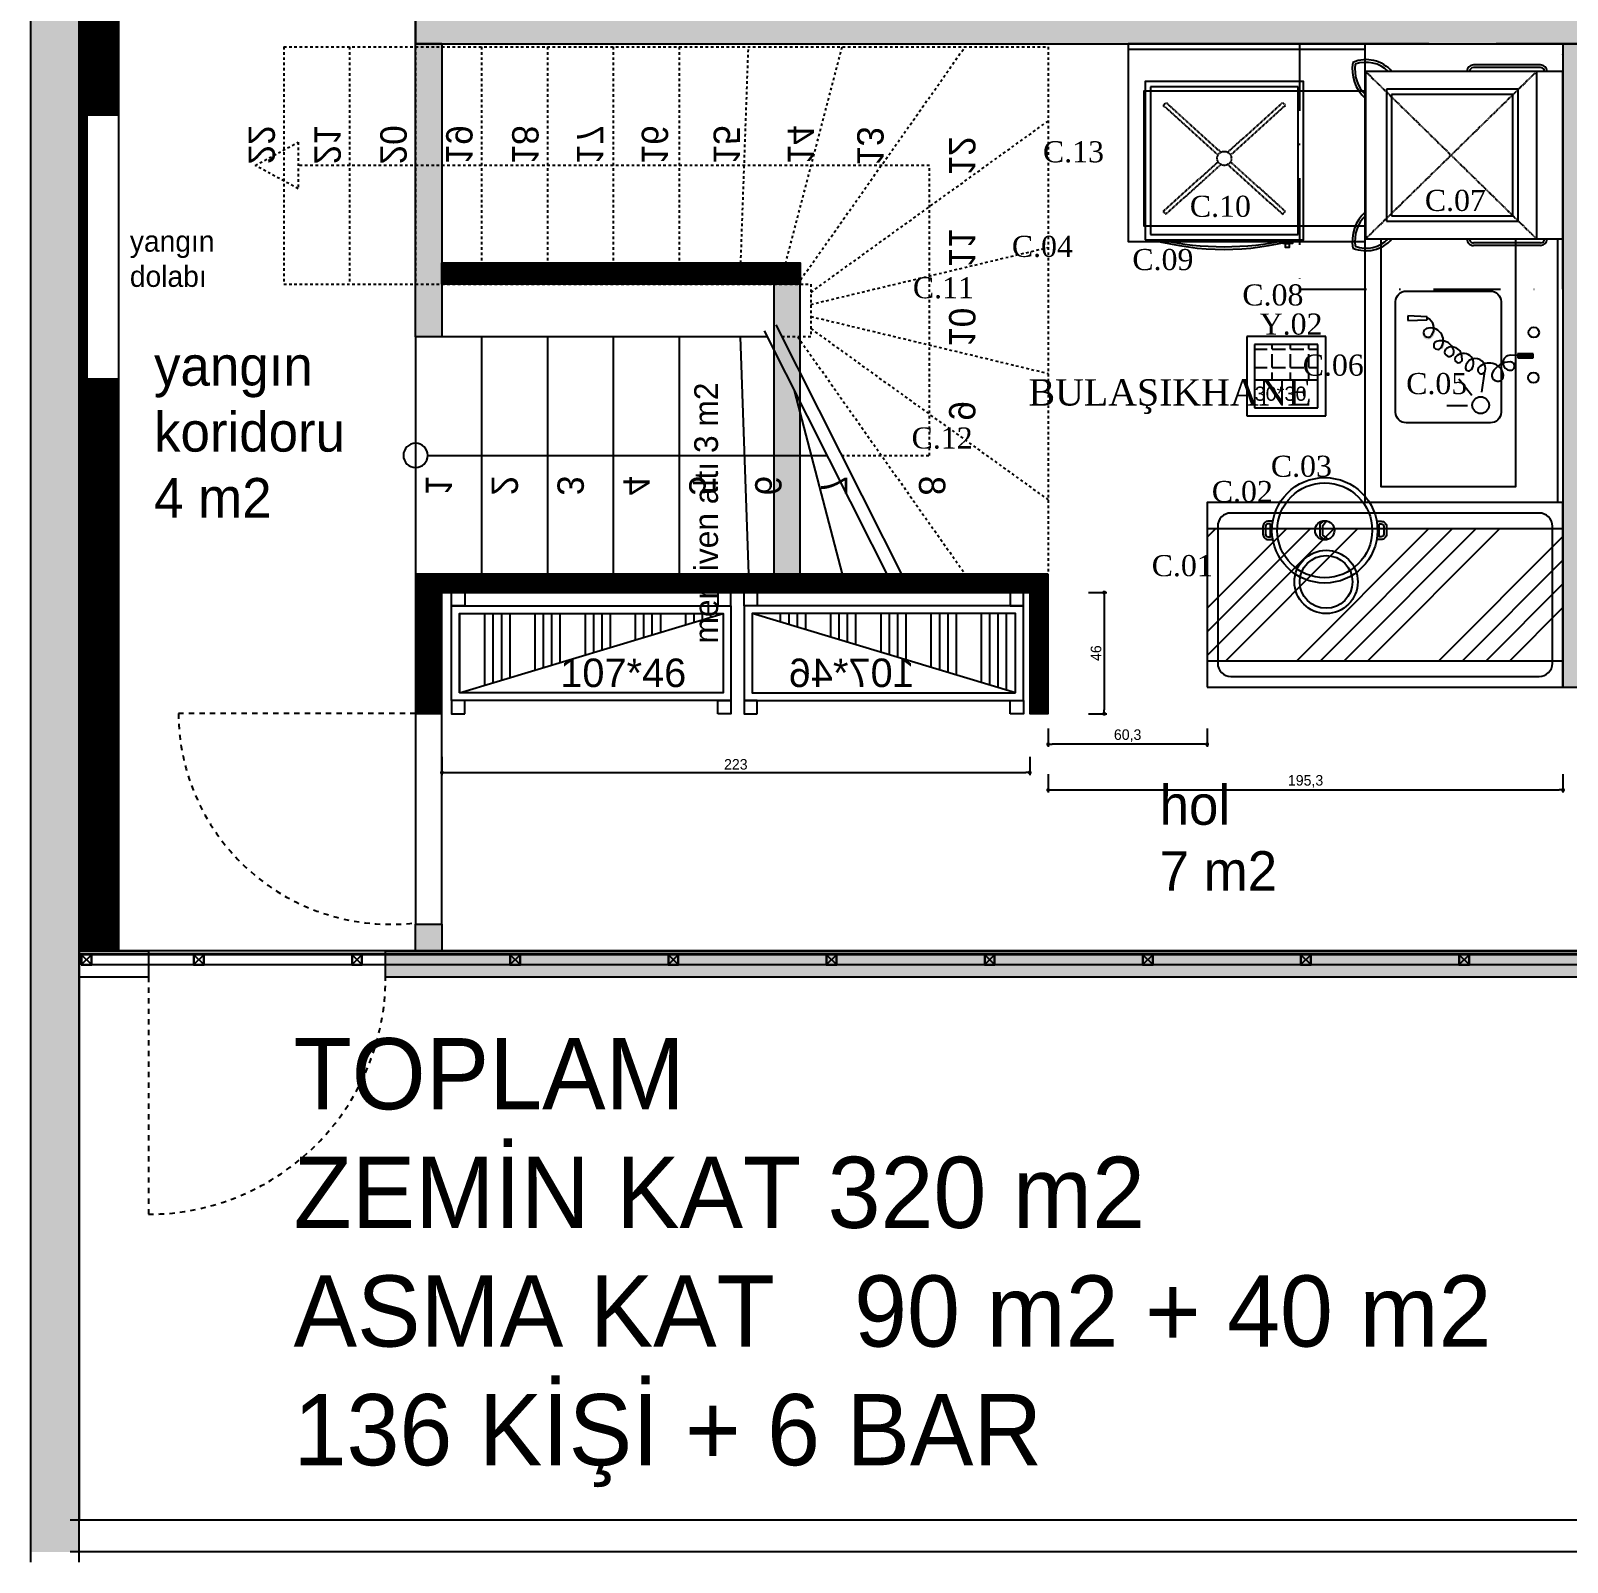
# Model space of a CAD drawing. Header units: inches. Extents: x 19839 to 37459, y -6108 to 838.
# Drawn here: x 34600 to 35183, y -2611 to -2030 of the extents above; entities that cross this region are included whole.
import ezdxf

# ---------------------------------------------------------------- set-up
doc = ezdxf.new("R2010")
doc.units = ezdxf.units.IN
doc.header["$MEASUREMENT"] = 0
for name, pattern in [('DASHDOTX2', [50.8, 25.4, -12.7, 0, -12.7]), ('DASHED', [0.75, 0.5, -0.25]), ('JIS_02_1.0', [2, 1, -1])]:
    doc.linetypes.add(name, pattern=pattern)
doc.layers.get('Defpoints').update_dxf_attribs({"lineweight": 5})
for name, color, linetype in [('0-lns-htc', 1, 'Continuous'), ('000-PLAN', 252, 'Continuous'), ('01_Existing Wall Hatch', 251, 'Continuous'), ('ABOVE-ATA', 235, 'JIS_02_1.0'), ('AVM100_02_DUVAR-ALCIPAN0075', 24, 'Continuous'), ('AVM100_02_KAPEN-CAM-GORUNUS', 253, 'Continuous'), ('AVM100_02YAP_DUVAR_MASIF19CM', 3, 'Continuous'), ('COLOUR 2-ATA', 9, 'JIS_02_1.0'), ('DOOR-ATA', 43, 'Continuous'), ('GYPSUM-ATA', 11, 'Continuous'), ('Kıtc-002 Çizgi', 7, 'Continuous'), ('Kıtc-028 Yer Izgarası', 252, 'Continuous'), ('Kıtc-041 İstif Rafı', 7, 'Continuous'), ('TXT-ATA', 7, 'Continuous')]:
    doc.layers.add(name, color=color, linetype=linetype)
doc.layers.add('STAIR-ATA', color=7, linetype='Continuous', true_color=0xa4957d)
doc.styles.add('ATA', font='GOTHIC.TTF')
doc.styles.get("Standard").update_dxf_attribs({"font": 'arial.ttf'})
doc.dimstyles.new('ATA 1_20', dxfattribs={"dimtxt": 4, "dimasz": 1.5, "dimexe": 1, "dimexo": 4, "dimgap": 1, "dimtad": 1, "dimdec": 1, "dimzin": 9, "dimtxsty": 'ATA', "dimblk": 'DOT', "dimcen": 2, "dimclrd": 256, "dimclre": 256, "dimclrt": 256, "dimadec": 1, "dimazin": 2, "dimtfac": 1, "dimtdec": 1, "dimtix": 1, "dimtmove": 2, "dimatfit": 3, "dimldrblk": 'ARCHTICK', "dimfxl": 6, "dimfxlon": 1, "dimarcsym": 0})

# ---------------------------------------------------------------- blocks, each defined once
blk = doc.blocks.new('zemin 2')
at = {"layer": '01_Existing Wall Hatch'}
blk.add_hatch(color=0, dxfattribs=at).paths.add_polyline_path([(20464.21, 2923.69), (20445.89, 2923.69), (20445.89, 3957.69), (20464.21, 3957.69)])
at = {"layer": '0-lns-htc', "color": 0}
blk.add_line((20464.21, 3225.75), (20464.21, 2935.75), dxfattribs=at)
at = {"layer": 'AVM100_02_DUVAR-ALCIPAN0075', "color": 0}
for p, q in [((20445.89, 2919.75), (20445.89, 3957.75)), ((20464.21, 2919.75), (20464.21, 3957.75))]:
    blk.add_line(p, q, dxfattribs=at)
at = {"layer": 'AVM100_02_KAPEN-CAM-GORUNUS', "color": 0}
for p, q in [((21384.21, 2935.75), (20460.89, 2935.75)), ((21825.21, 2923.75), (20460.89, 2923.75))]:
    blk.add_line(p, q, dxfattribs=at)
at = {"layer": 'AVM100_02YAP_DUVAR_MASIF19CM', "color": 0}
blk.add_lwpolyline([(21077.89, 3933.69), (21109.71, 3933.69), (21109.71, 3851.75), (21027.21, 3851.75), (21027.21, 3505.75), (20696.89, 3505.75), (20619.89, 3505.75), (20585.21, 3505.75), (20585.21, 3524.75), (20487.21, 3524.75), (20487.21, 3505.75), (20464.21, 3505.75), (20464.21, 3225.75)], dxfattribs=at)
at = {"layer": 'GYPSUM-ATA', "color": 0}
for p, q in [((20465.13, 3150.23), (20468.89, 3146.47)), ((20465.13, 3146.47), (20468.89, 3150.23)), ((20469.01, 3150.35), (21047.69, 3150.35)), ((20507.81, 3150.23), (20511.57, 3146.47)), ((20507.81, 3146.47), (20511.57, 3150.23)), ((20567.81, 3150.23), (20571.57, 3146.47)), ((20567.81, 3146.47), (20571.57, 3150.23)), ((20627.81, 3150.23), (20631.57, 3146.47)), ((20627.81, 3146.47), (20631.57, 3150.23)), ((20687.81, 3150.23), (20691.57, 3146.47)), ((20687.81, 3146.47), (20691.57, 3150.23)), ((20747.81, 3150.23), (20751.57, 3146.47)), ((20747.81, 3146.47), (20751.57, 3150.23)), ((20807.81, 3150.23), (20811.57, 3146.47)), ((20807.81, 3146.47), (20811.57, 3150.23)), ((20867.81, 3150.23), (20871.57, 3146.47)), ((20867.81, 3146.47), (20871.57, 3150.23)), ((20927.81, 3150.23), (20931.57, 3146.47)), ((20927.81, 3146.47), (20931.57, 3150.23)), ((20987.81, 3150.23), (20991.57, 3146.47)), ((20987.81, 3146.47), (20991.57, 3150.23)), ((21047.69, 3146.35), (20465.01, 3146.35))]:
    blk.add_line(p, q, dxfattribs=at)
for points in [[(21052.89, 2952.75), (21052.89, 3151.75), (20464.21, 3151.75)], [(21051.69, 2953.17), (21051.69, 3150.55), (20464.21, 3150.55)]]:
    blk.add_lwpolyline(points, dxfattribs=at)
for points in [[(20465.01, 3146.35), (20469.01, 3146.35), (20469.01, 3150.35), (20465.01, 3150.35)], [(20465.13, 3146.47), (20468.89, 3146.47), (20468.89, 3150.23), (20465.13, 3150.23)], [(20507.69, 3146.35), (20511.69, 3146.35), (20511.69, 3150.35), (20507.69, 3150.35)], [(20507.81, 3146.47), (20511.57, 3146.47), (20511.57, 3150.23), (20507.81, 3150.23)], [(20567.69, 3146.35), (20571.69, 3146.35), (20571.69, 3150.35), (20567.69, 3150.35)], [(20567.81, 3146.47), (20571.57, 3146.47), (20571.57, 3150.23), (20567.81, 3150.23)], [(20627.69, 3146.35), (20631.69, 3146.35), (20631.69, 3150.35), (20627.69, 3150.35)], [(20627.81, 3146.47), (20631.57, 3146.47), (20631.57, 3150.23), (20627.81, 3150.23)], [(20687.69, 3146.35), (20691.69, 3146.35), (20691.69, 3150.35), (20687.69, 3150.35)], [(20687.81, 3146.47), (20691.57, 3146.47), (20691.57, 3150.23), (20687.81, 3150.23)], [(20747.69, 3146.35), (20751.69, 3146.35), (20751.69, 3150.35), (20747.69, 3150.35)], [(20747.81, 3146.47), (20751.57, 3146.47), (20751.57, 3150.23), (20747.81, 3150.23)], [(20807.69, 3146.35), (20811.69, 3146.35), (20811.69, 3150.35), (20807.69, 3150.35)], [(20807.81, 3146.47), (20811.57, 3146.47), (20811.57, 3150.23), (20807.81, 3150.23)], [(20867.69, 3146.35), (20871.69, 3146.35), (20871.69, 3150.35), (20867.69, 3150.35)], [(20867.81, 3146.47), (20871.57, 3146.47), (20871.57, 3150.23), (20867.81, 3150.23)], [(20927.69, 3146.35), (20931.69, 3146.35), (20931.69, 3150.35), (20927.69, 3150.35)], [(20927.81, 3146.47), (20931.57, 3146.47), (20931.57, 3150.23), (20927.81, 3150.23)], [(20987.69, 3146.35), (20991.69, 3146.35), (20991.69, 3150.35), (20987.69, 3150.35)], [(20987.81, 3146.47), (20991.57, 3146.47), (20991.57, 3150.23), (20987.81, 3150.23)]]:
    blk.add_lwpolyline(points, close=True, dxfattribs=at)
blk = doc.blocks.new('A$C75364767')
at = {"layer": 'Kıtc-002 Çizgi'}
for p, q in [((1.99, 71.45), (1.99, 46)), ((2.99, 71.45), (2.99, 46)), ((4.49, 69.95), (67.99, 69.95)), ((69.49, 71.45), (69.49, 46)), ((70.49, 71.45), (70.49, 46))]:
    blk.add_line(p, q, dxfattribs=at)
at = {"layer": 'Kıtc-002 Çizgi', "linetype": 'DASHED', "ltscale": 0.5}
for p, q in [((4.49, 69.95), (67.99, 5.05)), ((4.49, 5.05), (67.99, 69.95))]:
    blk.add_line(p, q, dxfattribs=at)
at = {"layer": 'Kıtc-002 Çizgi'}
blk.add_lwpolyline([(4.49, 5.05), (67.99, 5.05), (67.99, 79.95), (4.49, 79.95)], close=True, dxfattribs=at)
at = {"layer": 'Kıtc-002 Çizgi', "linetype": 'DASHED', "ltscale": 0.5}
for points in [[(11.24, 12.95), (61.24, 12.95), (61.24, 62.95), (11.24, 62.95)], [(13.24, 14.95), (59.24, 14.95), (59.24, 60.95), (13.24, 60.95)]]:
    blk.add_lwpolyline(points, close=True, dxfattribs=at)
at = {"layer": 'Kıtc-002 Çizgi'}
for centre, radius, start, end in [((4.49, 71.45), 2.5, 90, 180), ((4.49, 71.45), 1.5, 90, 180), ((67.99, 71.45), 2.5, 0, 90), ((67.99, 71.45), 1.5, 0, 90), ((4.49, 46), 2.5, 180, 270), ((4.49, 46), 1.5, 180, 270), ((67.99, 46), 1.5, 270, 0), ((67.99, 46), 2.5, 270, 0), ((12.84, 5.28), 12.84, 130.52266, 203.01501), ((12.84, 5.28), 11.84, 134.79965, 200.41437), ((59.65, 5.28), 12.84, 336.98499, 49.47734), ((59.65, 5.28), 11.84, 339.58563, 45.20035), ((3.75, 14.42), 14.42, 259.06895, 319.51273), ((3.75, 14.42), 13.42, 261.37403, 315.76), ((68.74, 14.42), 14.42, 220.48727, 280.93105), ((68.74, 14.42), 13.42, 224.24, 278.62597)]:
    blk.add_arc(centre, radius, start, end, dxfattribs=at)
blk = doc.blocks.new('A$C7C0716BB')
at = {"layer": 'Kıtc-002 Çizgi'}
for radius in [12, 10]:
    blk.add_circle((12, 12), radius, dxfattribs=at)
blk = doc.blocks.new('A$C53E03B34')
at = {"layer": 'Kıtc-002 Çizgi'}
for points in [[(3.74, 16.55), (2, 16.55, -0.414214), (0, 18.55), (0, 21.45, -0.414214), (2, 23.45), (3.74, 23.45)], [(43.14, 16.55), (44.87, 16.55, 0.414214), (46.87, 18.55), (46.87, 21.45, 0.414214), (44.87, 23.45), (43.14, 23.45)]]:
    blk.add_lwpolyline(points, format="xyb", dxfattribs=at)
for points in [[(22.08, 23.4), (24.16, 21.79), (24.16, 18.12), (22.75, 16.4)], [(23.49, 23.65), (25.16, 22.26), (25.16, 17.69), (23.76, 16.35)]]:
    blk.add_lwpolyline(points, dxfattribs=at)
for points in [[(2.83, 17.55), (2, 17.55, -0.414214), (1, 18.55), (1, 21.45, -0.414214), (2, 22.45), (2.83, 22.45)], [(44.05, 17.55), (44.87, 17.55, 0.414214), (45.87, 18.55), (45.87, 21.45, 0.414214), (44.87, 22.45), (44.05, 22.45)]]:
    blk.add_lwpolyline(points, format="xyb", close=True, dxfattribs=at)
for radius in [20, 18, 3.66]:
    blk.add_circle((23.44, 20), radius, dxfattribs=at)
blk = doc.blocks.new('A$C53711459')
at = {"layer": 'Kıtc-002 Çizgi'}
h = blk.add_hatch(dxfattribs=at)
h.set_pattern_fill('ANSI34', color=256, scale=2, style=0)
h.set_pattern_definition([(45, (-3529.71, -2084.116), (-26.94077, 26.94077), []), (45, (-3520.73, -2084.116), (-26.94077, 26.94077), []), (45, (-3511.75, -2084.116), (-26.94077, 26.94077), []), (45, (-3502.768, -2084.116), (-26.94077, 26.94077), [])])
h.paths.add_polyline_path([(46.91, 60), (46.91, 10), (181.91, 10), (181.91, 60)])
for points in [[(46.91, 0), (181.91, 0), (181.91, 70), (46.91, 70)], [(46.91, 10), (181.91, 10), (181.91, 60), (46.91, 60)]]:
    blk.add_lwpolyline(points, close=True, dxfattribs=at)
blk.add_lwpolyline([(55.91, 4), (172.91, 4, 0.414214), (177.91, 9), (177.91, 61, 0.414214), (172.91, 66), (55.91, 66, 0.414214), (50.91, 61), (50.91, 9, 0.414214)], format="xyb", close=True, dxfattribs=at)
for name, p, rotation in [('A$C53E03B34', (114.95, 79.45), 180), ('A$C7C0716BB', (104.05, 27.89), 90)]:
    blk.add_blockref(name, p, dxfattribs=dict(at, rotation=rotation))
at = {"layer": 'Kıtc-002 Çizgi', "char_height": 8, "attachment_point": 1}
for s, width, insert in [('{\\fTimes New Roman|b0|i0|c0|p18;C.\\fTimes New Roman|b0|i0|c162|p18;03}', 30.4578, (71.08, 87.77)), ('{\\fTimes New Roman|b0|i0|c162|p18;C.02}', 13.7823, (48.67, 78.18)), ('{\\fTimes New Roman|b0|i0|c162|p18;C.01}', 13.7823, (25.88, 50.06))]:
    blk.add_mtext_dynamic_manual_height_columns(s, width=width, gutter_width=12.5, heights=[0], dxfattribs=dict(at, insert=insert))
blk = doc.blocks.new('A$C7BE05278')
at = {"layer": 'Kıtc-002 Çizgi'}
h = blk.add_hatch(color=256, dxfattribs=at)
h.paths.add_polyline_path([(4.65, 9.9, -0.025454), (4.81, 10.42, 0.278063), (0.77, 7.52), (1.23, 7.32, -0.265675)])
h.paths.add_polyline_path([(5.35, 10.43, 0.028094), (4.81, 10.42, 0.025454), (4.65, 9.9, -0.030609), (5.18, 9.93, -0.027259)])
h.paths.add_polyline_path([(5.35, 10.43, 0.027259), (5.18, 9.93, -0.171751), (7.9, 8.98), (7.9, 8.98), (7.9, 8.98, -1.347305), (5.22, 7.15, -0.147228), (5.18, 9.93, 0.030609), (4.65, 9.9, 0.138731), (4.75, 7, 1.347306), (8.21, 9.37, 0.162476)])
h.paths.add_polyline_path([(12.46, 12.66), (12.73, 13.08, 0.483116), (4.81, 10.42, -0.028094), (5.35, 10.43, -0.470681)])
for p, q in [((14.4, 47.58), (14.34, 41.67)), ((14.4, 47.58), (14.34, 41.67)), ((15.96, 47.57), (14.4, 47.58)), ((15.96, 47.57), (14.4, 47.58)), ((15.05, 47.56), (14.97, 38.92)), ((15.9, 41.65), (15.96, 47.57)), ((15.9, 41.65), (15.96, 47.57)), ((14.34, 41.67), (15.9, 41.65)), ((14.34, 41.67), (15.9, 41.65)), ((0.47, 7.33), (0, 0.02)), ((0.47, 7.33), (0, 0.02)), ((1.54, 7.31), (0.47, 7.33)), ((1.54, 7.31), (0.47, 7.33)), ((1.86, 0), (1.54, 7.31)), ((1.86, 0), (1.54, 7.31)), ((0, 0.02), (1.86, 0))]:
    blk.add_line(p, q, dxfattribs=at)
for centre in [(6.31, 47.78), (23.47, 47.61)]:
    blk.add_circle(centre, 1.99, dxfattribs=at)
for centre, radius, start, end in [((17.83, 38.9), 2.86, 179.43001, 359.43001), ((19.09, 38.88), 1.6, 359.43001, 179.43001), ((25.13, 38.82), 7.64, 179.43001, 242.03458), ((23.49, 30.88), 5.53, 105.76632, 225.7833), ((22.59, 34.05), 2.23, 242.03458, 105.76632), ((20, 25.62), 3.8, 74.94983, 261.67628), ((20.62, 27.93), 1.41, 225.7833, 74.94983), ((18.07, 21.08), 3.83, 52.40892, 229.11119), ((19.64, 23.11), 1.26, 261.67628, 52.40892), ((15.59, 16.68), 3.77, 86.01564, 220.67721), ((16.45, 19.21), 1.37, 229.11119, 116.32433), ((9.42, 8.58), 4.83, 57.01034, 197.57947), ((14.42, 12.56), 4.98, 103.11986, 200.77428), ((11.21, 11.34), 1.54, 200.77428, 57.01034), ((13.69, 15.69), 1.76, 236.80878, 103.11986), ((4.79, 5.59), 4.31, 51.245, 156.7533), ((6.43, 7.63), 1.7, 197.57947, 51.245)]:
    blk.add_arc(centre, radius, start, end, dxfattribs=at)
blk.add_solid([(15.9, 41.65), (14.34, 41.67), (15.96, 47.57), (14.4, 47.58)], dxfattribs=at)
blk = doc.blocks.new('A$C5B680BFE')
at = {"layer": 'Kıtc-002 Çizgi'}
for p, q in [((36.74, 36.21), (36.74, 44.1)), ((40.65, 34.55), (46.75, 39.56)), ((41.88, 30.74), (49.69, 29.63))]:
    blk.add_line(p, q, dxfattribs=at)
at = {"layer": 'Kıtc-002 Çizgi', "elevation": 0}
for points in [[(100, 0), (0, 0), (0, 75), (100, 75)], [(100, 18), (6, 18), (6, 69), (100, 69)], [(100, 0), (0, 0), (0, 2), (100, 2)]]:
    blk.add_lwpolyline(points, close=True, dxfattribs=at)
blk.add_lwpolyline([(34.22, 63.5), (76.22, 63.5, -0.414214), (80.22, 59.5), (80.22, 27.5, -0.414214), (76.22, 23.5), (34.22, 23.5, -0.414214), (30.22, 27.5), (30.22, 59.5, -0.414214)], format="xyb", close=True, dxfattribs=at)
at = {"layer": 'Kıtc-002 Çizgi'}
blk.add_circle((36.94, 31.24), 3.19, dxfattribs=at)
at = {"layer": 'Kıtc-002 Çizgi', "rotation": 180}
blk.add_blockref('A$C7BE05278', (70.85, 58.84), dxfattribs=at)
blk = doc.blocks.new('A$C723D60DA')
at = {"layer": 'Kıtc-002 Çizgi'}
for points in [[(0, 3.66), (60, 3.66), (60, 63.66), (0, 63.66)], [(53.17, 2.2), (54.63, 2.2), (54.63, 0.75), (53.17, 0.75)]]:
    blk.add_lwpolyline(points, close=True, dxfattribs=at)
at = {"layer": 'Kıtc-002 Çizgi', "linetype": 'DASHED', "ltscale": 0.5}
blk.add_lwpolyline([(2, 5.66), (58, 5.66), (58, 61.66), (2, 61.66)], close=True, dxfattribs=at)
for points in [[(6.84, 54.65), (7.88, 55.69)], [(6.84, 54.65), (27.66, 35.82)], [(7.88, 55.69), (28.7, 36.87)], [(31.37, 36.94), (52.12, 55.69)], [(32.41, 35.9), (53.16, 54.65)], [(52.12, 55.69), (53.16, 54.65)], [(27.59, 33.16), (6.84, 14.41)], [(28.63, 32.11), (7.88, 13.37)], [(31.3, 32.19), (52.12, 13.37)], [(32.34, 33.23), (53.16, 14.41)], [(7.88, 13.37), (6.84, 14.41)], [(52.12, 13.37), (53.16, 14.41)]]:
    blk.add_lwpolyline(points, dxfattribs=at)
at = {"layer": 'Kıtc-002 Çizgi'}
for points in [[(52.21, 3.18), (52.21, 3.66), (55.85, 3.66)], [(55.85, 3.31), (55.85, 2.2), (52.21, 2.2)]]:
    blk.add_lwpolyline(points, dxfattribs=at)
at = {"layer": 'Kıtc-002 Çizgi', "linetype": 'DASHED', "ltscale": 0.5}
blk.add_circle((30, 34.53), 2.67, dxfattribs=at)
at = {"layer": 'Kıtc-002 Çizgi'}
for centre, radius, start, end in [((29.9, 100.61), 100.61, 254.49408, 285.50592), ((29.9, 109.49), 108.49, 257.28187, 282.71813)]:
    blk.add_arc(centre, radius, start, end, dxfattribs=at)
blk = doc.blocks.new('A$C03951A27')
at = {"layer": 'Kıtc-002 Çizgi'}
for points in [[(90, 75), (0, 75), (0, 73), (90, 73)], [(90, 75), (0, 75), (0, 0), (90, 0)], [(90, 57), (6, 57), (6, 6), (90, 6)]]:
    blk.add_lwpolyline(points, close=True, dxfattribs=at)
blk = doc.blocks.new('A$C6D232EF7')
at = {"layer": 'Kıtc-041 İstif Rafı'}
h = blk.add_hatch(dxfattribs=at)
h.set_pattern_fill('ANSI34', color=254, angle=45)
h.set_pattern_definition([(90, (8635.455, 5564.05), (-19.05, 4e-15), []), (90, (8638.63, 5567.225), (-19.05, 4e-15), []), (90, (8641.805, 5570.4), (-19.05, 4e-15), []), (90, (8644.98, 5573.575), (-19.05, 4e-15), [])])
h.paths.add_polyline_path([(103, 38), (3, 38), (3, 8)])
blk.add_line((3, 8), (103, 38), dxfattribs=at)
for points in [[(5, 46), (5, 41), (0, 41), (0, 46)], [(0, 5), (0, 41), (106, 41), (106, 5)], [(101, 46), (101, 41), (106, 41), (106, 46)], [(3, 8), (3, 38), (103, 38), (103, 8)], [(5, 0), (5, 5), (0, 5), (0, 0)], [(101, 0), (101, 5), (106, 5), (106, 0)]]:
    blk.add_lwpolyline(points, close=True, dxfattribs=at)
blk.add_text('107*46', height=10.8, dxfattribs=at).set_placement((41.24, 10.14))
blk = doc.blocks.new('A$C1AAB3821')
at = {"layer": 'Kıtc-028 Yer Izgarası'}
for p, q in [((30, 30), (0, 30)), ((0, 30), (0, 0)), ((30, 0), (30, 30)), ((27, 27), (3, 27)), ((3, 27), (3, 3)), ((3, 25.24), (7.74, 25.24)), ((9.65, 25.24), (9.65, 27)), ((9.65, 25.24), (14.73, 25.24)), ((9.65, 18.25), (9.65, 23.33)), ((16.63, 25.24), (16.63, 27)), ((16.63, 25.24), (21.71, 25.24)), ((16.63, 18.25), (16.63, 23.33)), ((23.62, 25.24), (23.62, 27)), ((23.62, 25.24), (27, 25.24)), ((23.62, 18.25), (23.62, 23.33)), ((27, 3), (27, 27)), ((3, 18.25), (7.74, 18.25)), ((9.65, 18.25), (14.73, 18.25)), ((16.63, 18.25), (21.71, 18.25)), ((23.62, 18.25), (27, 18.25)), ((27, 13.5), (3, 13.5)), ((3, 13.5), (3, 3)), ((9.65, 13.5), (9.65, 16.35)), ((16.63, 13.5), (16.63, 16.35)), ((23.62, 13.5), (23.62, 16.35)), ((27, 3), (27, 13.5)), ((0, 0), (30, 0)), ((3, 3), (27, 3)), ((3, 3), (27, 3))]:
    blk.add_line(p, q, dxfattribs=at)
blk.add_text('30*30', height=5.4, dxfattribs=at).set_placement((3, 5.64))
blk = doc.blocks.new('MERD')
at = {"layer": 'ABOVE-ATA'}
for p, q in [((28204.57, 678.95), (28139.63, 768.95)), ((28209.18, 678.95), (28187.58, 768.95)), ((28218.39, 678.95), (28283.33, 768.95)), ((28201.48, 673.94), (28111.48, 737.44)), ((28221.48, 673.94), (28311.48, 737.44))]:
    blk.add_line(p, q, dxfattribs=at)
for points in [[(28311.48, 478.95), (28311.48, 768.95), (28111.48, 768.95), (28111.48, 713.33)], [(28156.48, 690.62), (28156.48, 723.95), (28266.48, 723.95), (28266.48, 484.41)], [(28221.48, 667.27), (28311.48, 690.78)], [(28221.48, 652.05), (28311.48, 655.25)], [(28311.48, 628.95), (28221.48, 628.95)], [(28311.48, 603.95), (28221.48, 603.95)], [(28311.48, 578.95), (28221.48, 578.95)], [(28311.48, 553.95), (28221.48, 553.95)], [(28311.48, 528.95), (28221.48, 528.95)], [(28311.48, 503.95), (28221.48, 503.95)], [(28266.48, 468.09), (28275.28, 484.41), (28257.67, 484.41), (28266.48, 468.09)], [(28311.48, 478.95), (28221.48, 478.95)]]:
    blk.add_lwpolyline(points, dxfattribs=at)
at = {"layer": 'STAIR-ATA'}
for points in [[(28181.11, 672.59), (28111.48, 690.78)], [(28201.48, 652.05), (28111.48, 655.25)], [(28201.48, 628.95), (28111.48, 628.95)], [(28201.48, 603.95), (28111.48, 603.95)], [(28201.48, 578.95), (28111.48, 578.95)], [(28201.48, 553.95), (28111.48, 553.95)], [(28201.48, 528.95), (28111.48, 528.95)]]:
    blk.add_lwpolyline(points, dxfattribs=at)
at = {"layer": 'TXT-ATA'}
for p, q in [((28206, 665.63), (28108.9, 714.63)), ((28203.75, 661.17), (28106.65, 710.17))]:
    blk.add_line(p, q, dxfattribs=at)
blk.add_lwpolyline([(28156.48, 533.56), (28156.48, 685.02)], dxfattribs=at)
blk.add_circle((28156.48, 528.95), 4.61, dxfattribs=at)
at = {"layer": 'ABOVE-ATA', "char_height": 10, "attachment_point": 3, "style": 'ATA'}
for s, insert in [('9', (28177.08, 741.35)), ('10', (28212.51, 741.35)), ('11', (28242.51, 741.35)), ('12', (28277.47, 741.35)), ('8', (28148.72, 729.93)), ('13', (28281.18, 706.51)), ('14', (28281.71, 680.14)), ('15', (28281.71, 652)), ('16', (28281.71, 624.74)), ('17', (28281.71, 600.15)), ('18', (28281.71, 575.6)), ('19', (28281.71, 550.56)), ('20', (28281.71, 525.57)), ('21', (28281.71, 500.57)), ('22', (28281.71, 475.57))]:
    blk.add_mtext_dynamic_manual_height_columns(s, width=8.6503, gutter_width=10, heights=[0], dxfattribs=dict(at, insert=insert))
at = {"layer": 'TXT-ATA', "char_height": 10, "attachment_point": 3, "style": 'ATA'}
for s, insert in [('7', (28148.72, 692.78)), ('6', (28148.72, 667.78)), ('5', (28148.72, 642.78)), ('4', (28148.72, 617.78)), ('3', (28148.72, 592.78)), ('2', (28148.72, 567.78)), ('1', (28148.72, 542.78))]:
    blk.add_mtext_dynamic_manual_height_columns(s, width=8.6503, gutter_width=10, heights=[0], dxfattribs=dict(at, insert=insert))
blk = doc.blocks.new('merd3')
at = {"layer": 'ABOVE-ATA'}
blk.add_line((28213.78, 678.95), (28235.37, 768.95), dxfattribs=at)
blk.add_line((28213.78, 678.95), (28235.37, 768.95), dxfattribs=at)
blk.add_lwpolyline([(28221.48, 478.95), (28221.48, 678.95), (28201.48, 678.95), (28201.48, 667.91)], dxfattribs=at)
at = {"layer": 'STAIR-ATA'}
blk.add_lwpolyline([(28201.48, 662.31), (28201.48, 528.95)], dxfattribs=at)
at = {"layer": 'GYPSUM-ATA'}
blk.add_blockref('MERD', (0, 0), dxfattribs=at)
blk = doc.blocks.new('_Dot')
at = {"color": 0, "linetype": 'ByBlock', "lineweight": -2}
blk.add_line((-0.5, 0), (-1, 0), dxfattribs=at)
at = {"color": 0, "linetype": 'ByBlock', "const_width": 0.5}
blk.add_lwpolyline([(-0.25, 0, 1), (0.25, 0, 1)], format="xyb", close=True, dxfattribs=at)
blk = doc.blocks.new('*D97')
at = {"lineweight": -2, "transparency": 16777216}
for p, q in [((34985.74, -2312.12), (34985.74, -2319.12)), ((35181.06, -2312.12), (35181.06, -2319.12)), ((34987.24, -2318.12), (35179.56, -2318.12))]:
    blk.add_line(p, q, dxfattribs=at)
at = {"layer": 'Defpoints', "color": 0, "transparency": 16777216}
for p in [(34985.74, -2236.21), (35181.06, -2236.21), (35181.06, -2318.12)]:
    blk.add_point(p, dxfattribs=at)
at = {"lineweight": -2, "transparency": 16777216, "xscale": 1.5, "yscale": 1.5, "zscale": 1.5, "rotation": 180}
blk.add_blockref('_Dot', (34985.74, -2318.12), dxfattribs=at)
at = {"lineweight": -2, "transparency": 16777216, "xscale": 1.5, "yscale": 1.5, "zscale": 1.5}
blk.add_blockref('_Dot', (35181.06, -2318.12), dxfattribs=at)
at = {"transparency": 16777216, "insert": (35083.4, -2314.83), "char_height": 4, "attachment_point": 5, "style": 'ATA'}
blk.add_mtext('195,3', dxfattribs=at)
blk = doc.blocks.new('_ArchTick')
at = {"color": 0, "linetype": 'ByBlock', "const_width": 0.15}
blk.add_lwpolyline([(-0.5, -0.5), (0.5, 0.5)], dxfattribs=at)
blk = doc.blocks.new('*D98')
at = {"lineweight": -2, "transparency": 16777216}
for p, q in [((34755.74, -2305.52), (34755.74, -2312.52)), ((34978.74, -2305.52), (34978.74, -2312.52)), ((34757.24, -2311.52), (34977.24, -2311.52))]:
    blk.add_line(p, q, dxfattribs=at)
at = {"layer": 'Defpoints', "color": 0, "transparency": 16777216}
for p in [(34755.74, -2289.08), (34978.74, -2289.08), (34978.74, -2311.52)]:
    blk.add_point(p, dxfattribs=at)
at = {"lineweight": -2, "transparency": 16777216, "xscale": 1.5, "yscale": 1.5, "zscale": 1.5, "rotation": 180}
blk.add_blockref('_Dot', (34755.74, -2311.52), dxfattribs=at)
at = {"lineweight": -2, "transparency": 16777216, "xscale": 1.5, "yscale": 1.5, "zscale": 1.5}
blk.add_blockref('_Dot', (34978.74, -2311.52), dxfattribs=at)
at = {"transparency": 16777216, "insert": (34867.24, -2308.42), "char_height": 4, "attachment_point": 5, "style": 'ATA'}
blk.add_mtext('223', dxfattribs=at)
blk = doc.blocks.new('*D99')
at = {"lineweight": -2, "transparency": 16777216}
for p, q in [((35001.01, -2243.21), (35008.01, -2243.21)), ((35007.01, -2244.71), (35007.01, -2287.71)), ((35001.01, -2289.21), (35008.01, -2289.21))]:
    blk.add_line(p, q, dxfattribs=at)
at = {"layer": 'Defpoints', "color": 0, "transparency": 16777216}
for p in [(34978.74, -2243.21), (34978.74, -2289.21), (35007.01, -2289.21)]:
    blk.add_point(p, dxfattribs=at)
at = {"lineweight": -2, "transparency": 16777216, "xscale": 1.5, "yscale": 1.5, "zscale": 1.5}
for p, rotation in [((35007.01, -2243.21), 90), ((35007.01, -2289.21), 270)]:
    blk.add_blockref('_Dot', p, dxfattribs=dict(at, rotation=rotation))
at = {"transparency": 16777216, "insert": (35003.91, -2266.21), "char_height": 4, "attachment_point": 5, "rotation": 90, "style": 'ATA'}
blk.add_mtext('46', dxfattribs=at)
blk = doc.blocks.new('*D100')
at = {"lineweight": -2, "transparency": 16777216}
for p, q in [((34985.74, -2294.78), (34985.74, -2301.78)), ((35046.06, -2294.78), (35046.06, -2301.78)), ((35044.56, -2300.78), (34987.24, -2300.78))]:
    blk.add_line(p, q, dxfattribs=at)
at = {"layer": 'Defpoints', "color": 0, "transparency": 16777216}
for p in [(34985.74, -2279.08), (35046.06, -2279.08), (34985.74, -2300.78)]:
    blk.add_point(p, dxfattribs=at)
at = {"lineweight": -2, "transparency": 16777216, "xscale": 1.5, "yscale": 1.5, "zscale": 1.5, "rotation": 180}
blk.add_blockref('_Dot', (34985.74, -2300.78), dxfattribs=at)
at = {"lineweight": -2, "transparency": 16777216, "xscale": 1.5, "yscale": 1.5, "zscale": 1.5}
blk.add_blockref('_Dot', (35046.06, -2300.78), dxfattribs=at)
at = {"transparency": 16777216, "insert": (35015.9, -2297.5), "char_height": 4, "attachment_point": 5, "style": 'ATA'}
blk.add_mtext('60,3', dxfattribs=at)

msp = doc.modelspace()

# ---------------------------------------------------------------- hatches: boundary and pattern name
at = {"layer": '01_Existing Wall Hatch'}
h = msp.add_hatch(color=256, dxfattribs=at)
h.dxf.hatch_style = 1
h.paths.add_polyline_path([(35191.06, -1679.08), (35181.06, -1679.08), (35181.06, -2025.08), (34745.74, -2025.08), (34745.74, -2035.08), (35191.06, -2035.08)])
h = msp.add_hatch(dxfattribs=at)
h.set_pattern_fill('ANSI31', color=256, style=0)
h.set_pattern_definition([(45, (16283.02289, -2302.48481), (-0.08838834765, 0.08838834765), [])])
h.paths.add_polyline_path([(34633.06, -2162.11), (34621.06, -2162.11), (34621.06, -2062.11), (34633.06, -2062.11), (34633.06, -2025.08), (34618.06, -2025.08), (34618.06, -2379.08), (34633.06, -2379.08)])
h = msp.add_hatch(color=256, dxfattribs=at)
h.dxf.hatch_style = 1
h.paths.add_polyline_path([(34755.74, -2035.08), (34745.74, -2035.08), (34745.74, -2146.21), (34755.74, -2146.21)])
h = msp.add_hatch(color=256, dxfattribs=at)
h.dxf.hatch_style = 1
h.paths.add_polyline_path([(35181.06, -2035.08), (35181.06, -2279.08), (35191.06, -2279.08), (35191.06, -2035.08)])
h = msp.add_hatch(dxfattribs=at)
h.set_pattern_fill('ANSI31', color=256, style=0)
h.set_pattern_definition([(45, (6644.26378, -2804.02817), (-0.08838834765, 0.08838834765), [])])
h.paths.add_polyline_path([(34891.66, -2126.21), (34755.74, -2126.21), (34755.74, -2118.21), (34891.66, -2118.21)])
h = msp.add_hatch(color=256, dxfattribs=at)
h.dxf.hatch_style = 1
h.paths.add_polyline_path([(34881.66, -2126.21), (34881.66, -2236.21), (34891.66, -2236.21), (34891.66, -2126.21)])
h = msp.add_hatch(dxfattribs=at)
h.set_pattern_fill('ANSI31', color=256, style=0)
h.set_pattern_definition([(45, (7044.26378, -2804.02817), (-0.08838834765, 0.08838834765), [])])
h.paths.add_polyline_path([(34745.74, -2236.21), (34745.74, -2289.08), (34755.74, -2289.08), (34755.74, -2243.21), (34978.74, -2243.21), (34978.74, -2289.08), (34985.74, -2289.08), (34985.74, -2236.21)])
h = msp.add_hatch(color=256, dxfattribs=at)
h.dxf.hatch_style = 1
h.paths.add_polyline_path([(34745.74, -2369.08), (34745.74, -2379.08), (34755.74, -2379.08), (34755.74, -2369.08)])
h = msp.add_hatch(color=256, dxfattribs=at)
h.dxf.hatch_style = 1
h.paths.add_polyline_path([(35206.74, -2388.68), (34734.38, -2389.08), (34734.38, -2379.08), (35206.74, -2378.68)])

# ---------------------------------------------------------------- linework, layer by layer
msp.add_line((34745.74, -2036.21), (34745.74, -1877.24))
at = {"layer": '000-PLAN', "linetype": 'DASHDOTX2'}
msp.add_lwpolyline([(35181.06, -2128.08), (35181.06, -2035.08), (35081.06, -2035.08), (35081.06, -2128.08)], close=True, dxfattribs=at)
at = {"layer": 'COLOUR 2-ATA', "ltscale": 2}
msp.add_line((34644.38, -2389.08), (34644.38, -2479.08), dxfattribs=at)
msp.add_lwpolyline([(34745.74, -2289.08), (34745.74, -2289.08), (34655.74, -2289.08)], dxfattribs=at)
for centre, radius, start, end in [((34736.3, -2288.51), 80.56, 180.40359, 276.72692), ((34644.38, -2389.08), 90, 270, 0)]:
    msp.add_arc(centre, radius, start, end, dxfattribs=at)
at = {"layer": 'DOOR-ATA'}
msp.add_lwpolyline([(34745.74, -2289.08), (34745.74, -2369.08), (34755.74, -2369.08), (34755.74, -2289.08)], close=True, dxfattribs=at)
at = {"layer": 'GYPSUM-ATA'}
msp.add_line((34636.9, -2379.08), (34618.06, -2379.08), dxfattribs=at)
for points in [[(35181.06, -1679.08), (35181.06, -2025.08), (34745.74, -2025.08), (34745.74, -2035.08)], [(34755.74, -2035.08), (35191.06, -2035.08), (35191.06, -1679.08), (35181.06, -1679.08)], [(34633.06, -2025.08), (34633.06, -2062.11), (34621.06, -2062.11), (34621.06, -2162.11), (34633.06, -2162.11), (34633.06, -2379.08), (34618.06, -2379.08), (34618.06, -2025.08), (34633.06, -2025.08)], [(34633.06, -2025.08), (34633.06, -2379.08)], [(34755.74, -2035.08), (34745.74, -2035.08)], [(34745.74, -2146.21), (34745.74, -2035.08), (34755.74, -2035.08), (34755.74, -2146.21), (34745.74, -2146.21)], [(34633.06, -2062.11), (34621.06, -2062.11), (34621.06, -2162.11), (34633.06, -2162.11)], [(34891.66, -2126.21), (34755.74, -2126.21), (34755.74, -2118.21), (34891.66, -2118.21), (34891.66, -2126.21)], [(34985.74, -2236.21), (34745.74, -2236.21), (34745.74, -2289.08), (34755.74, -2289.08), (34755.74, -2243.21), (34978.74, -2243.21), (34978.74, -2289.08), (34985.74, -2289.08), (34985.74, -2236.21)], [(34644.38, -2389.08), (34618.06, -2389.08), (34618.06, -2379.08), (34644.38, -2379.08)], [(34644.38, -2379.08), (34644.38, -2379.08), (34644.38, -2389.08), (34644.38, -2389.08)], [(34734.38, -2379.08), (35206.74, -2379.08), (35206.74, -2389.08), (34734.38, -2389.08)], [(34734.38, -2389.08), (34734.38, -2389.08), (34734.38, -2379.08)]]:
    msp.add_lwpolyline(points, dxfattribs=at)
for points in [[(35181.06, -2035.08), (35181.06, -2279.08), (35191.06, -2279.08), (35191.06, -2035.08)], [(34881.66, -2126.21), (34881.66, -2236.21), (34891.66, -2236.21), (34891.66, -2126.21)], [(34745.74, -2369.08), (34755.74, -2369.08), (34755.74, -2379.08), (34745.74, -2379.08)]]:
    msp.add_lwpolyline(points, close=True, dxfattribs=at)

# ---------------------------------------------------------------- block references
at = {"layer": '000-PLAN'}
for name, p in [('A$C03951A27', (35016.06, -2110.08)), ('A$C723D60DA', (35022.57, -2113.06)), ('A$C1AAB3821', (35061.06, -2176.13)), ('A$C53711459', (34999.15, -2279.08)), ('A$C6D232EF7', (34759.39, -2289.21))]:
    msp.add_blockref(name, p, dxfattribs=at)
for name, p, rotation in [('A$C75364767', (35101.11, -2041.08), 270), ('A$C5B680BFE', (35181.06, -2209.08), 90)]:
    msp.add_blockref(name, p, dxfattribs=dict(at, rotation=rotation))
at = {"layer": '000-PLAN', "xscale": -1}
msp.add_blockref('A$C6D232EF7', (34976.39, -2289.21), dxfattribs=at)
at = {"layer": '01_Existing Wall Hatch'}
msp.add_blockref('zemin 2', (14153.85, -5530.83), dxfattribs=at)
at = {"layer": 'GYPSUM-ATA', "xscale": -1, "rotation": 270}
msp.add_blockref('merd3', (34216.79, -30347.69), dxfattribs=at)

# ---------------------------------------------------------------- texts
at = {"layer": '000-PLAN', "attachment_point": 1}
for s, width, insert, char_height in [('{\\fTimes New Roman|b0|i0|c162|p18;C.13}', 42.8092, (34983.76, -2072.02), 8), ('{\\fTimes New Roman|b0|i0|c162|p18;C.07}', 42.8092, (35128.65, -2090.47), 8), ('{\\fTimes New Roman|b0|i0|c162|p18;C.04}', 42.8092, (34971.97, -2107.9), 8), ('{\\fTimes New Roman|b0|i0|c162|p18;C.09}', 42.8092, (35017.69, -2112.9), 8), ('{\\fTimes New Roman|b0|i0|c162|p18;C.11}', 42.8092, (34934.41, -2123.58), 8), ('{\\fTimes New Roman|b0|i0|c162|p18;C.08}', 42.8092, (35059.42, -2126.33), 8), ('{\\fTimes New Roman|b0|i0|c162|p18;Y.02}', 42.8092, (35065.99, -2137.38), 8), ('{\\fTimes New Roman|b0|i0|c162|p18;C.06}', 42.8092, (35082.32, -2152.96), 8), ('{\\fTimes New Roman|b0|i0|c162|p18;BULAŞIKHANE}', 50.232, (34978.31, -2162.29), 10), ('{\\fTimes New Roman|b0|i0|c162|p18;C.05}', 42.8092, (35121.57, -2159.95), 8), ('{\\fTimes New Roman|b0|i0|c162|p18;C.12}', 42.8092, (34933.93, -2180.59), 8)]:
    msp.add_mtext_dynamic_manual_height_columns(s, width=width, gutter_width=12.5, heights=[0], dxfattribs=dict(at, insert=insert, char_height=char_height))
at = {"layer": 'Kıtc-002 Çizgi', "insert": (35039.49, -2092.7), "char_height": 8, "attachment_point": 1}
msp.add_mtext_dynamic_manual_height_columns('{\\fTimes New Roman|b0|i0|c162|p18;C.10}', width=42.8092, gutter_width=12.5, heights=[0], dxfattribs=at)
at = {"layer": 'TXT-ATA', "attachment_point": 1, "style": 'ATA'}
for s, width, insert, char_height in [('yangın\\Pdolabı', 117.6308, (34637.35, -2105.94), 8), ('yangın koridoru \\P4 m2', 117.6308, (34646.53, -2149.76), 15), ('hol\\P7 m2', 117.6308, (35028.01, -2316.33), 15), ('TOPLAM\\PZEMİN KAT 320 m2\\PASMA KAT   90 m2 + 40 m2 \\P136 KİŞİ + 6 BAR', 733.4598, (34699.46, -2412.25), 27)]:
    msp.add_mtext_dynamic_manual_height_columns(s, width=width, gutter_width=10, heights=[0], dxfattribs=dict(at, insert=insert, char_height=char_height))
at = {"layer": 'TXT-ATA', "insert": (34851.47, -2262.55), "char_height": 9, "attachment_point": 1, "rotation": 90, "style": 'ATA'}
msp.add_mtext_dynamic_manual_height_columns('merdiven altı 3 m2', width=117.6308, gutter_width=10, heights=[0], dxfattribs=at)

# ---------------------------------------------------------------- dimensions: what is measured, and where the dimension line sits
for base, p1, p2, picture, middle in [((35181.06, -2318.12), (34985.74, -2236.21), (35181.06, -2236.21), '*D97', (35083.4, -2314.83)), ((34985.74, -2300.78), (35046.06, -2279.08), (34985.74, -2279.08), '*D100', (35015.9, -2297.5)), ((34978.74, -2311.52), (34755.74, -2289.08), (34978.74, -2289.08), '*D98', (34867.24, -2308.42))]:
    dim = msp.add_linear_dim(base=base, p1=p1, p2=p2, dimstyle='ATA 1_20')
    dim.commit()
    dim.dimension.update_dxf_attribs({"geometry": picture, "text_midpoint": middle})
dim = msp.add_linear_dim(base=(35007.01, -2289.21), p1=(34978.74, -2243.21), p2=(34978.74, -2289.21), angle=90, dimstyle='ATA 1_20')
dim.commit()
dim.dimension.update_dxf_attribs({"geometry": '*D99', "text_midpoint": (35003.91, -2266.21)})

doc.saveas('drawing.dxf')
